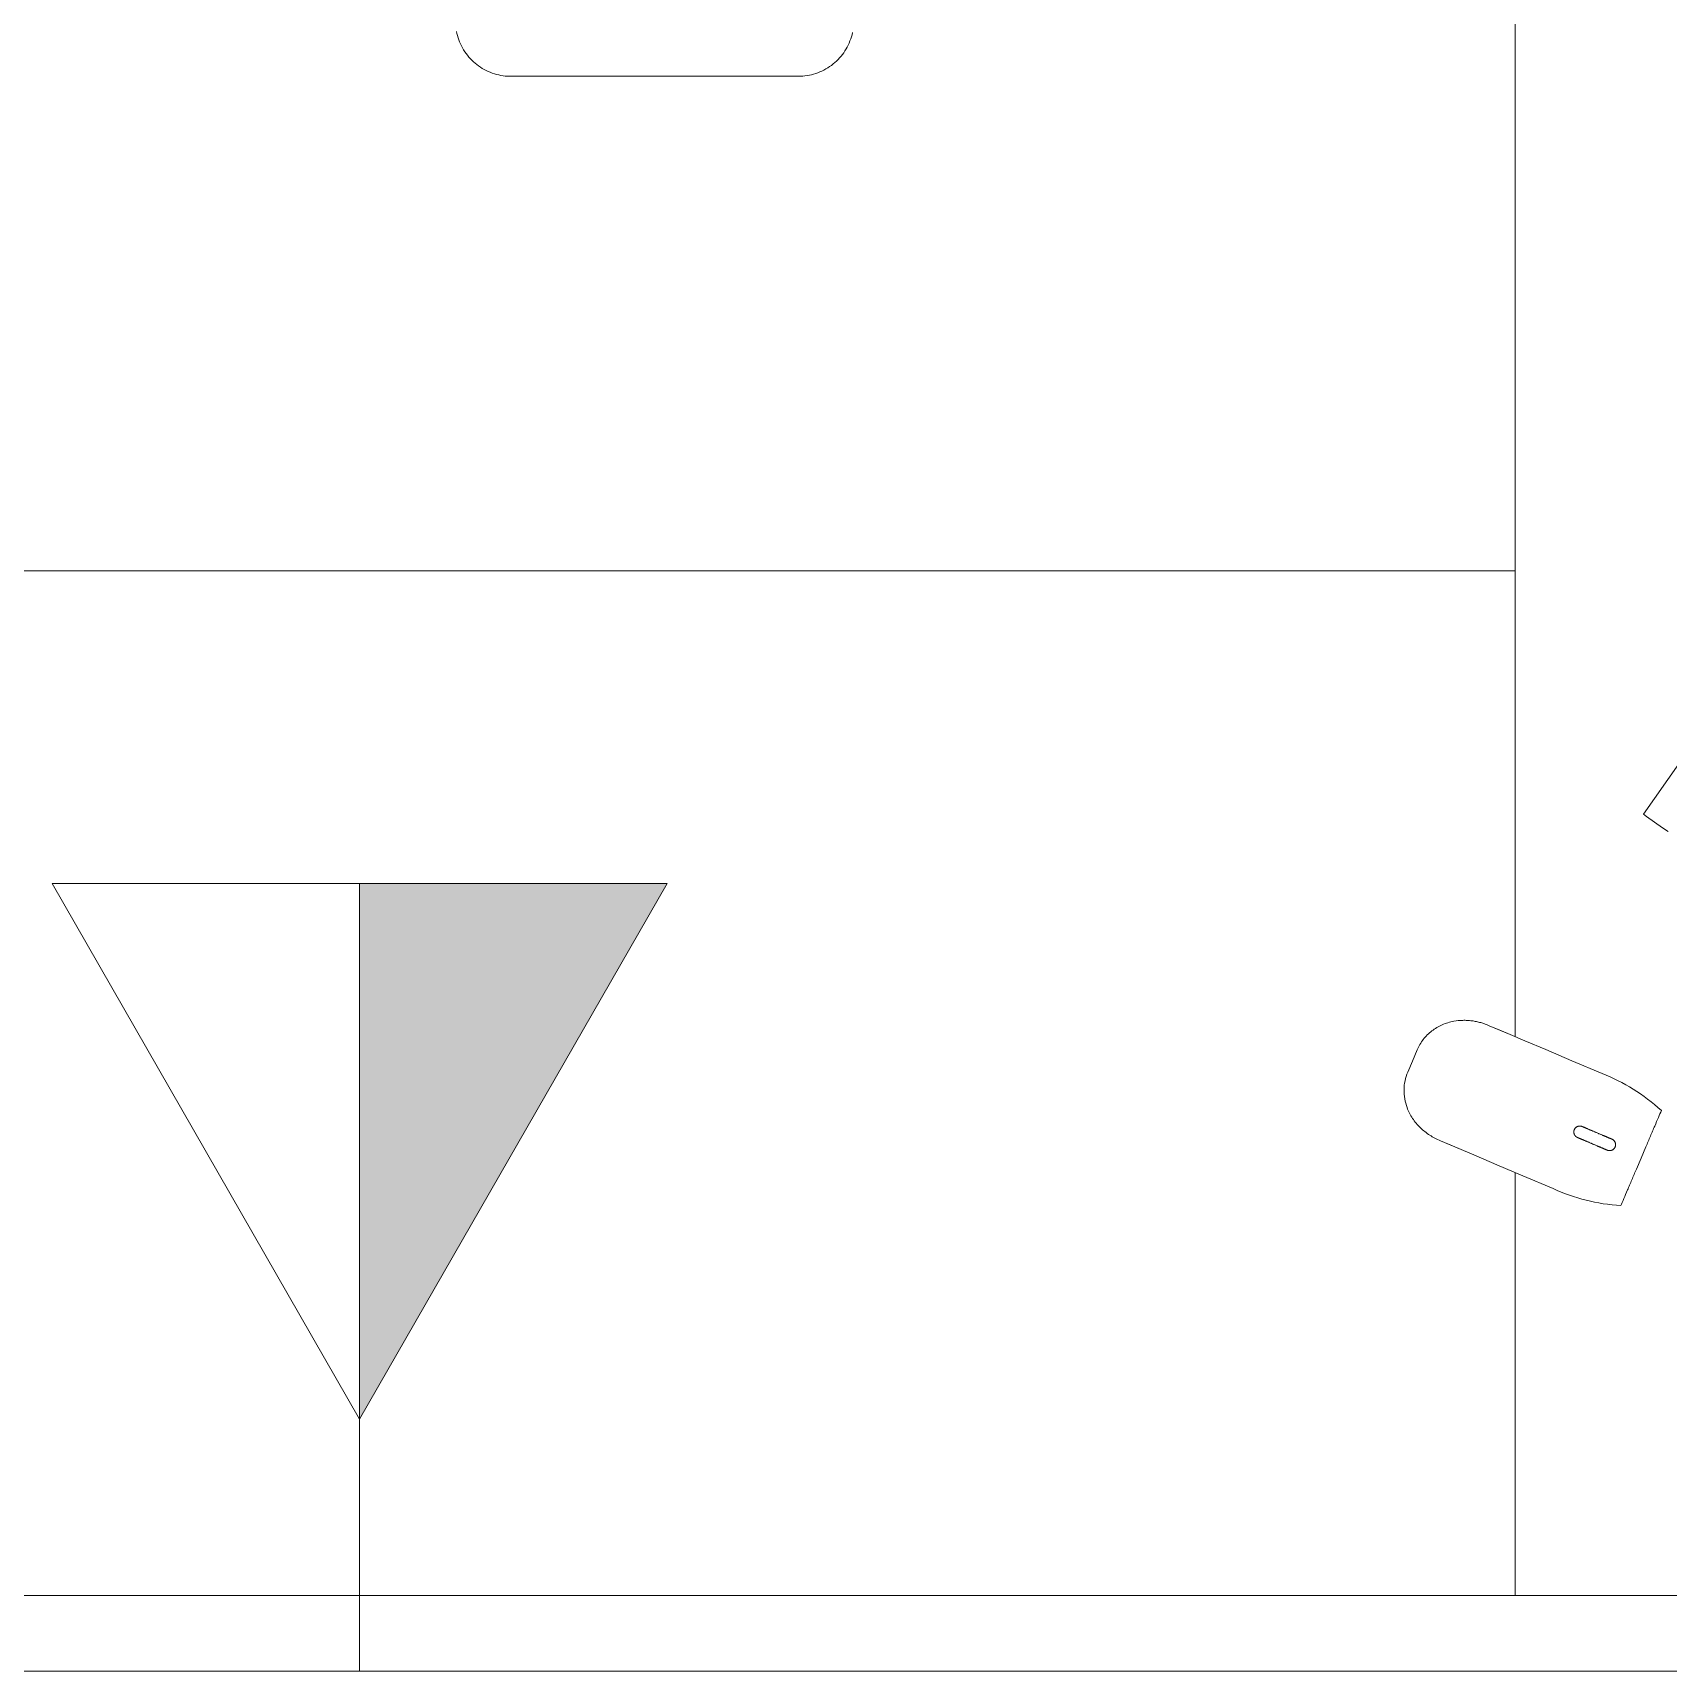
# Model space of a CAD drawing. Header units: inches. Extents: x 1 to 4637, y -664 to 702.
# Drawn here: x 1095.66 to 1127.57, y -160.88 to -128.9 of the extents above; entities that cross this region are included whole.
import ezdxf

# ---------------------------------------------------------------- set-up
doc = ezdxf.new("R2010")
doc.units = ezdxf.units.IN
doc.header["$MEASUREMENT"] = 0
for name, color, linetype, lineweight in [('A-ANNO-NOTE', 131, 'Continuous', 20), ('I-FURN', 30, 'Continuous', 9), ('I-WALL', 2, 'Continuous', 9)]:
    doc.layers.add(name, color=color, linetype=linetype, lineweight=lineweight)

# ---------------------------------------------------------------- blocks, each defined once
blk = doc.blocks.new('Desk - Group 3 - No Side Chairs-V13-New Construction - Tel_Data_Elec Plan')
at = {"layer": 'I-FURN'}
for p, q in [((0, 0), (0, 48)), ((20, 48), (20, 0)), ((29.65, 19.598), (29.65, 13.99)), ((10.43, 2.007), (10.213, 2.099)), ((10.648, 1.915), (10.43, 2.007)), ((8.873, 1.462), (8.702, 1.058)), ((10.949, 0.104), (11.12, 0.508)), ((0, -30), (0, 0)), ((0, 0), (8.253, 0)), ((10.904, 0), (72, 0)), ((8.253, 0), (0, 0)), ((20, 0), (10.904, 0)), ((8.319, -2.362), (8.537, -2.455)), ((8.537, -2.455), (8.754, -2.547)), ((14.984, -2.874), (15.205, -2.558)), ((15.205, -2.558), (15.246, -2.5)), ((30.081, -12.887), (15.246, -2.5)), ((14.907, -2.984), (14.984, -2.874))]:
    blk.add_line(p, q, dxfattribs=at)
at = {"layer": 'I-FURN', "flags": 128}
for points in [[(30.528, 20.661), (30.486, 20.652), (30.444, 20.642), (30.403, 20.629), (30.362, 20.615), (30.321, 20.6), (30.282, 20.582), (30.243, 20.564), (30.204, 20.543), (30.167, 20.521), (30.131, 20.498), (30.095, 20.473), (30.061, 20.447), (30.027, 20.42), (29.995, 20.391), (29.964, 20.361), (29.934, 20.329), (29.905, 20.297), (29.878, 20.263), (29.852, 20.229), (29.828, 20.193), (29.805, 20.156), (29.783, 20.119), (29.763, 20.08), (29.745, 20.041), (29.728, 20.001), (29.712, 19.961), (29.699, 19.92), (29.687, 19.878), (29.676, 19.836), (29.668, 19.794), (29.661, 19.751), (29.655, 19.708), (29.652, 19.665), (29.65, 19.622), (29.65, 19.598)], [(29.65, 13.99), (29.651, 13.947), (29.653, 13.904), (29.658, 13.861), (29.664, 13.818), (29.671, 13.775), (29.681, 13.733), (29.692, 13.691), (29.705, 13.65), (29.719, 13.609), (29.735, 13.569), (29.753, 13.529), (29.772, 13.49), (29.793, 13.452), (29.815, 13.415), (29.839, 13.379), (29.864, 13.344), (29.891, 13.31), (29.918, 13.277), (29.948, 13.245), (29.978, 13.214), (30.01, 13.184), (30.043, 13.156), (30.076, 13.129), (30.111, 13.104), (30.147, 13.08), (30.184, 13.057), (30.222, 13.036), (30.261, 13.016), (30.3, 12.998), (30.34, 12.982), (30.381, 12.967), (30.422, 12.953), (30.463, 12.942), (30.506, 12.932)], [(8.873, 1.462), (8.792, 1.272), (8.702, 1.058), (8.578, 0.766), (8.406, 0.362), (8.19, -0.147), (7.939, -0.74)], [(10.186, -1.694), (10.437, -1.101), (10.653, -0.592), (10.825, -0.188), (10.949, 0.104), (11.039, 0.318), (11.12, 0.508)], [(8.938, -1.212), (8.938, -1.212), (8.937, -1.213), (8.937, -1.214), (8.936, -1.216), (8.935, -1.218), (8.934, -1.22), (8.933, -1.223), (8.931, -1.227), (8.93, -1.231), (8.928, -1.235), (8.926, -1.24), (8.924, -1.245), (8.921, -1.25), (8.919, -1.256), (8.916, -1.263), (8.913, -1.27), (8.91, -1.277), (8.907, -1.284), (8.904, -1.292), (8.9, -1.3), (8.897, -1.309), (8.893, -1.318), (8.889, -1.327), (8.885, -1.336), (8.881, -1.346), (8.877, -1.356), (8.872, -1.366), (8.868, -1.376), (8.863, -1.387), (8.859, -1.398), (8.854, -1.409), (8.85, -1.42), (8.845, -1.431), (8.84, -1.442), (8.835, -1.454), (8.83, -1.465), (8.825, -1.477), (8.82, -1.488), (8.815, -1.5), (8.814, -1.503)], [(8.892, -1.32), (8.896, -1.311), (8.899, -1.303), (8.903, -1.294), (8.906, -1.286), (8.909, -1.279), (8.912, -1.271), (8.915, -1.265), (8.918, -1.258), (8.921, -1.252), (8.923, -1.246), (8.925, -1.241), (8.927, -1.236), (8.929, -1.232), (8.931, -1.228), (8.932, -1.224), (8.934, -1.221), (8.935, -1.218), (8.936, -1.216), (8.937, -1.214), (8.937, -1.213), (8.937, -1.212), (8.938, -1.212)], [(8.938, -1.212), (8.94, -1.208), (8.942, -1.204), (8.944, -1.199), (8.946, -1.195), (8.949, -1.192), (8.952, -1.188), (8.954, -1.184), (8.957, -1.181), (8.961, -1.177), (8.964, -1.174), (8.967, -1.171), (8.971, -1.168), (8.974, -1.165), (8.978, -1.162), (8.982, -1.159), (8.986, -1.157), (8.99, -1.155), (8.994, -1.153), (8.998, -1.151), (9.003, -1.149), (9.007, -1.147), (9.012, -1.146), (9.016, -1.145), (9.021, -1.144), (9.025, -1.143), (9.03, -1.142), (9.034, -1.142), (9.039, -1.141), (9.044, -1.141), (9.048, -1.141), (9.053, -1.141), (9.058, -1.142), (9.062, -1.142), (9.067, -1.143), (9.071, -1.144), (9.076, -1.145), (9.08, -1.147), (9.085, -1.148), (9.089, -1.15), (9.093, -1.152), (9.098, -1.154), (9.102, -1.156), (9.106, -1.158), (9.11, -1.161), (9.114, -1.163), (9.117, -1.166), (9.121, -1.169), (9.124, -1.172), (9.128, -1.176), (9.131, -1.179), (9.134, -1.182), (9.137, -1.186), (9.14, -1.19), (9.142, -1.194), (9.145, -1.198), (9.147, -1.202), (9.149, -1.206), (9.151, -1.21), (9.153, -1.214), (9.155, -1.219), (9.156, -1.223), (9.157, -1.228), (9.158, -1.232), (9.159, -1.237), (9.16, -1.241), (9.161, -1.246), (9.161, -1.25), (9.161, -1.255), (9.161, -1.26), (9.161, -1.264), (9.161, -1.269), (9.16, -1.274), (9.159, -1.278), (9.158, -1.283), (9.157, -1.287), (9.156, -1.292), (9.155, -1.296), (9.153, -1.301), (9.152, -1.303)], [(8.814, -1.503), (8.809, -1.515), (8.804, -1.526), (8.799, -1.538), (8.794, -1.55), (8.79, -1.561), (8.785, -1.572), (8.78, -1.584), (8.775, -1.595), (8.771, -1.606), (8.766, -1.616), (8.761, -1.627), (8.757, -1.638), (8.753, -1.648), (8.748, -1.658), (8.744, -1.668), (8.74, -1.677), (8.736, -1.686), (8.733, -1.695), (8.729, -1.704), (8.725, -1.712), (8.722, -1.72), (8.719, -1.728), (8.716, -1.735), (8.713, -1.742), (8.71, -1.748), (8.707, -1.754), (8.705, -1.76), (8.703, -1.765), (8.701, -1.77), (8.699, -1.774), (8.697, -1.778), (8.696, -1.782), (8.694, -1.785), (8.693, -1.788), (8.692, -1.79), (8.692, -1.792), (8.691, -1.793), (8.691, -1.794), (8.69, -1.794)], [(8.905, -1.885), (8.905, -1.885), (8.905, -1.884), (8.906, -1.883), (8.906, -1.882), (8.907, -1.879), (8.908, -1.877), (8.91, -1.874), (8.911, -1.87), (8.913, -1.867), (8.915, -1.862), (8.917, -1.858), (8.919, -1.852), (8.921, -1.847), (8.924, -1.841), (8.926, -1.834), (8.929, -1.828), (8.932, -1.82), (8.936, -1.813), (8.939, -1.805), (8.942, -1.797), (8.946, -1.788), (8.95, -1.78), (8.954, -1.77), (8.958, -1.761), (8.962, -1.751), (8.966, -1.741), (8.97, -1.731), (8.975, -1.721), (8.979, -1.71), (8.984, -1.7), (8.988, -1.689), (8.993, -1.678), (8.998, -1.666), (9.003, -1.655), (9.007, -1.644), (9.012, -1.632), (9.017, -1.621), (9.022, -1.609), (9.027, -1.597), (9.028, -1.594)], [(9.028, -1.594), (9.033, -1.582), (9.038, -1.571), (9.043, -1.559), (9.048, -1.548), (9.053, -1.536), (9.058, -1.525), (9.063, -1.514), (9.067, -1.503), (9.072, -1.492), (9.077, -1.481), (9.081, -1.47), (9.086, -1.46), (9.09, -1.449), (9.094, -1.439), (9.098, -1.43), (9.102, -1.42), (9.106, -1.411), (9.11, -1.402), (9.114, -1.394), (9.117, -1.385), (9.12, -1.377), (9.124, -1.37), (9.127, -1.362), (9.13, -1.356), (9.132, -1.349), (9.135, -1.343), (9.137, -1.337), (9.14, -1.332), (9.142, -1.327), (9.144, -1.323), (9.145, -1.319), (9.147, -1.315), (9.148, -1.312), (9.149, -1.309), (9.15, -1.307), (9.151, -1.305), (9.152, -1.304), (9.152, -1.303), (9.152, -1.303)], [(9.152, -1.303), (9.152, -1.303), (9.152, -1.304), (9.151, -1.305), (9.15, -1.307), (9.15, -1.309), (9.148, -1.311), (9.147, -1.314), (9.146, -1.318), (9.144, -1.322), (9.142, -1.326), (9.14, -1.331), (9.138, -1.336), (9.136, -1.341), (9.133, -1.347), (9.13, -1.354), (9.128, -1.361), (9.125, -1.368), (9.121, -1.375), (9.118, -1.383), (9.115, -1.391), (9.111, -1.4), (9.107, -1.409)], [(8.905, -1.885), (8.903, -1.89), (8.901, -1.894), (8.899, -1.898), (8.896, -1.902), (8.894, -1.906), (8.891, -1.909), (8.888, -1.913), (8.885, -1.917), (8.882, -1.92), (8.879, -1.923), (8.875, -1.927), (8.872, -1.93), (8.868, -1.933), (8.864, -1.935), (8.86, -1.938), (8.856, -1.94), (8.852, -1.943), (8.848, -1.945), (8.844, -1.947), (8.84, -1.948), (8.835, -1.95), (8.831, -1.951), (8.826, -1.953), (8.822, -1.954), (8.817, -1.955), (8.813, -1.955), (8.808, -1.956), (8.803, -1.956), (8.799, -1.956), (8.794, -1.956), (8.789, -1.956), (8.785, -1.955), (8.78, -1.955), (8.776, -1.954), (8.771, -1.953), (8.767, -1.952), (8.762, -1.951), (8.758, -1.949), (8.753, -1.947), (8.749, -1.946), (8.745, -1.944), (8.741, -1.941), (8.737, -1.939), (8.733, -1.936), (8.729, -1.934), (8.725, -1.931), (8.722, -1.928), (8.718, -1.925), (8.715, -1.922), (8.712, -1.918), (8.709, -1.915), (8.706, -1.911), (8.703, -1.907), (8.7, -1.904), (8.698, -1.9), (8.696, -1.896), (8.693, -1.891), (8.691, -1.887), (8.69, -1.883), (8.688, -1.879), (8.686, -1.874), (8.685, -1.87), (8.684, -1.865), (8.683, -1.861), (8.682, -1.856), (8.682, -1.851), (8.681, -1.847), (8.681, -1.842), (8.681, -1.837), (8.681, -1.833), (8.682, -1.828), (8.682, -1.824), (8.683, -1.819), (8.684, -1.814), (8.685, -1.81), (8.686, -1.805), (8.688, -1.801), (8.69, -1.797), (8.69, -1.794)], [(8.69, -1.794), (8.691, -1.794), (8.691, -1.793), (8.691, -1.792), (8.692, -1.791), (8.693, -1.788), (8.694, -1.786), (8.695, -1.783), (8.697, -1.779), (8.698, -1.776), (8.7, -1.771), (8.702, -1.767), (8.704, -1.761), (8.707, -1.756), (8.709, -1.75), (8.712, -1.743), (8.715, -1.737), (8.718, -1.729), (8.721, -1.722), (8.724, -1.714), (8.728, -1.706), (8.732, -1.697), (8.735, -1.689), (8.739, -1.679), (8.743, -1.67), (8.747, -1.66), (8.752, -1.65), (8.756, -1.64), (8.76, -1.63), (8.765, -1.619), (8.769, -1.609)], [(8.985, -1.697), (8.98, -1.707), (8.976, -1.718), (8.971, -1.729), (8.967, -1.739), (8.963, -1.749), (8.959, -1.759), (8.955, -1.768), (8.951, -1.777), (8.947, -1.786), (8.943, -1.795), (8.94, -1.803), (8.936, -1.811), (8.933, -1.819), (8.93, -1.826), (8.927, -1.833), (8.924, -1.839), (8.922, -1.845), (8.919, -1.851), (8.917, -1.856), (8.915, -1.861), (8.913, -1.865), (8.912, -1.869), (8.91, -1.873), (8.909, -1.876), (8.908, -1.879), (8.907, -1.881), (8.906, -1.883), (8.905, -1.884), (8.905, -1.885), (8.905, -1.885)]]:
    blk.add_lwpolyline(points, dxfattribs=at)
at = {"layer": 'I-FURN'}
for points, knots in [([(10.213, 2.099), (10.157, 2.122), (10.045, 2.158), (9.869, 2.177), (9.691, 2.163), (9.5, 2.112), (9.306, 2.012), (9.124, 1.86), (8.976, 1.673), (8.904, 1.535), (8.873, 1.462)], [-1, -1, -1, -1, -0.892857, -0.785714, -0.678571, -0.571429, -0.428571, -0.285714, -0.142857, 0, 0, 0, 0]), ([(11.12, 0.508), (11.144, 0.563), (11.173, 0.646), (11.201, 0.76), (11.216, 0.847), (11.224, 0.936), (11.226, 1.054), (11.21, 1.221), (11.146, 1.43), (11.025, 1.634), (10.857, 1.804), (10.722, 1.883), (10.648, 1.915)], [-1, -1, -1, -1, -0.892857, -0.839286, -0.785714, -0.732143, -0.678571, -0.571429, -0.428571, -0.285714, -0.142857, 0, 0, 0, 0]), ([(7.607, -2.06), (7.647, -2.077), (7.738, -2.116), (7.881, -2.176), (8.008, -2.23), (8.143, -2.287), (8.247, -2.332), (8.319, -2.362)], [-1, -1, -1, -1, -0.75, -0.5, -0.375, -0.25, 0, 0, 0, 0]), ([(8.754, -2.547), (8.826, -2.578), (8.931, -2.622), (9.065, -2.679), (9.192, -2.733), (9.335, -2.794), (9.426, -2.832), (9.466, -2.849)], [-1, -1, -1, -1, -0.75, -0.625, -0.5, -0.25, 0, 0, 0, 0])]:
    blk.add_open_spline(points, degree=3, knots=knots, dxfattribs=at)
for points in [[(7.939, -0.74), (7.844, -0.947), (7.695, -1.375), (7.623, -1.827), (7.607, -2.06)], [(9.466, -2.849), (9.623, -2.676), (9.899, -2.31), (10.102, -1.906), (10.186, -1.694)]]:
    blk.add_open_spline(points, degree=3, dxfattribs=at)

msp = doc.modelspace()

# ---------------------------------------------------------------- hatches: boundary and pattern name
at = {"layer": 'A-ANNO-NOTE', "lineweight": 9}
msp.add_hatch(color=256, dxfattribs=at).paths.add_polyline_path([(1102.036, -155.958), (1108.036, -145.498), (1102.036, -145.498)], flags=0)

# ---------------------------------------------------------------- linework, layer by layer
at = {"layer": 'A-ANNO-NOTE'}
for p, q in [((1102.036, -155.958), (1096.036, -145.498)), ((1108.036, -145.498), (1096.036, -145.498)), ((1108.036, -145.498), (1102.036, -145.498)), ((1102.036, -145.498), (1102.036, -155.958)), ((1102.036, -155.958), (1108.036, -145.498)), ((1102.036, -160.876), (1102.036, -145.498)), ((1102.036, -155.958), (1108.036, -145.498))]:
    msp.add_line(p, q, dxfattribs=at)
at = {"layer": 'I-WALL', "color": 250, "lineweight": 20}
msp.add_line((1195.286, -160.876), (1048.036, -160.876), dxfattribs=at)

# ---------------------------------------------------------------- block references
at = {"layer": 'I-FURN', "rotation": 89.99999999999991}
msp.add_blockref('Desk - Group 3 - No Side Chairs-V13-New Construction - Tel_Data_Elec Plan', (1124.586, -159.396), dxfattribs=at)

doc.saveas('drawing.dxf')
